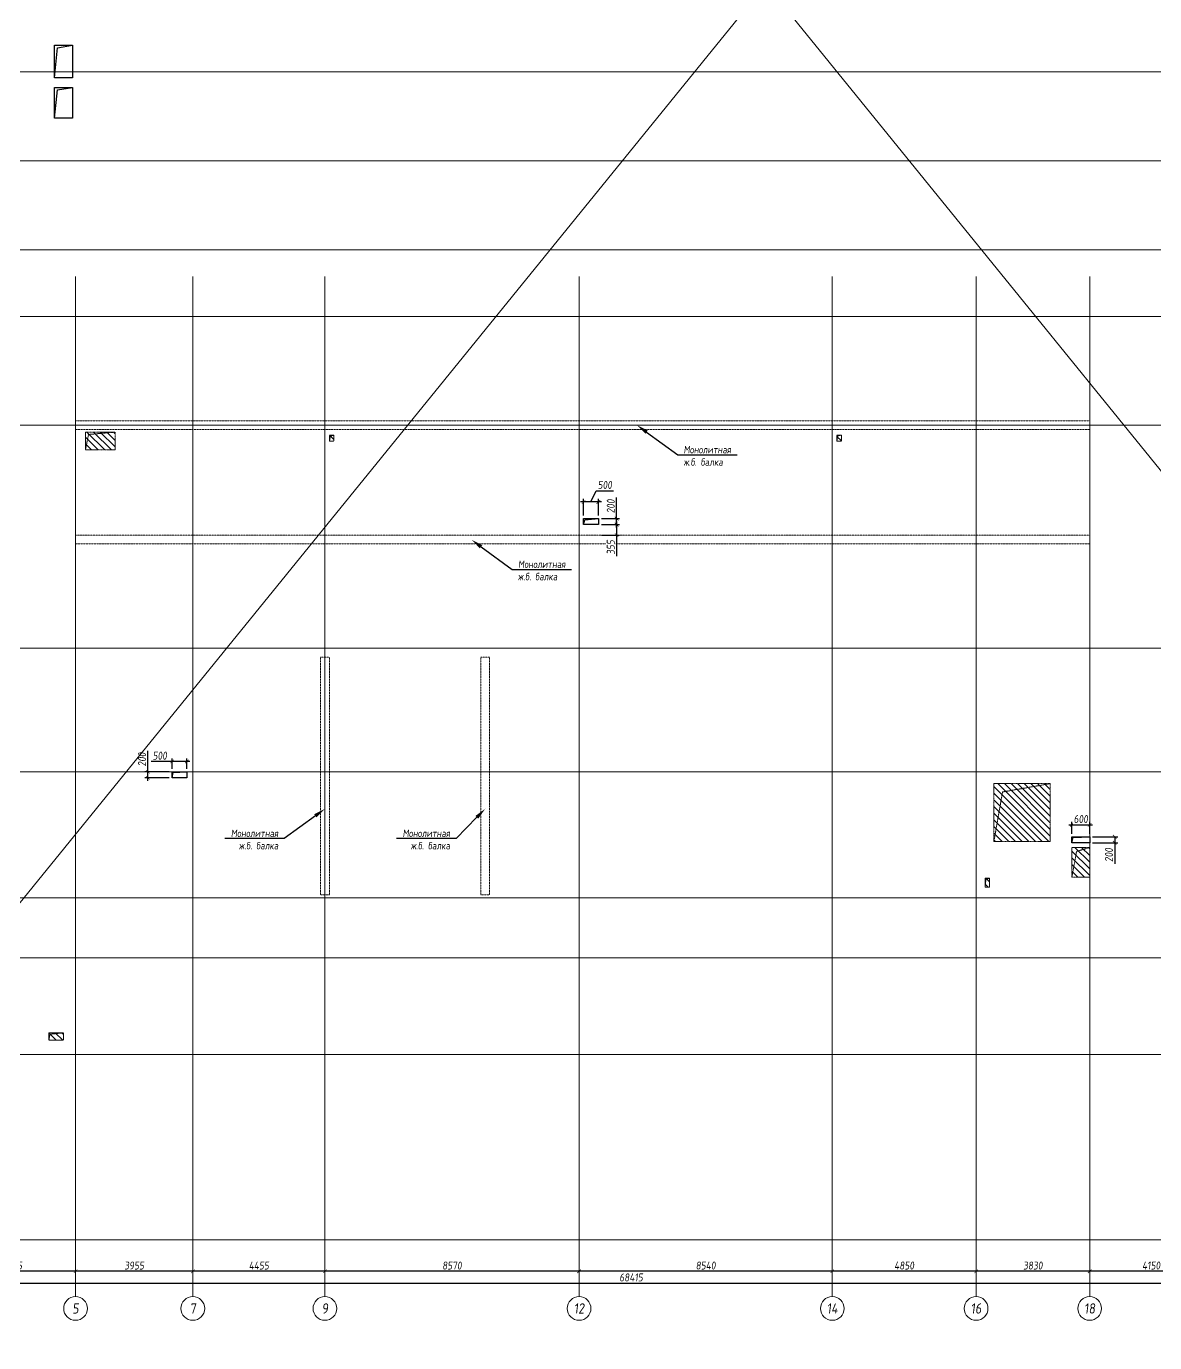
# Model space of a CAD drawing. Header units: millimetres. Extents: x -233751 to 529254, y -907864 to 285890.
# Drawn here: x -196299 to -158247, y 51740 to 96137 of the extents above; entities that cross this region are included whole.
import ezdxf
from ezdxf import colors
from ezdxf.entities.mleader import LeaderData, LeaderLine
from ezdxf.enums import TextEntityAlignment as Align
from ezdxf.math import Vec2, Vec3

# ---------------------------------------------------------------- set-up
doc = ezdxf.new("R2010")
doc.units = ezdxf.units.MM
doc.linetypes.add('ADSK_Штриховая_ш2 п1', pattern=[3, 2, -1])
doc.linetypes.add('осевая', pattern=[2, 1.25, -0.25, 0.25, -0.25])
doc.layers.get('0').update_dxf_attribs({"lineweight": 30})
doc.layers.get('Defpoints').update_dxf_attribs({"lineweight": 0})
for name, color, linetype, lineweight in [('КР_БалкиЖБ', 7, 'ADSK_Штриховая_ш2 п1', 5), ('КР_Новые отверстия', 5, 'Continuous', 30), ('КР_Оси', 7, 'Continuous', 5), ('КР_Размеры отверстия', 7, 'Continuous', 5), ('КР_Сущ отверстия', 6, 'Continuous', 15), ('КР_Тонкая', 250, 'Continuous', 0)]:
    doc.layers.add(name, color=color, linetype=linetype, lineweight=lineweight)
doc.styles.add('ISOCPEUR', font='isocpeur.ttf', dxfattribs={"width": 0.85, "oblique": 7})
doc.dimstyles.new('R_100', dxfattribs={"dimtxt": 270, "dimasz": 120, "dimexe": 100, "dimexo": 100, "dimgap": 60, "dimtad": 1, "dimdec": 0, "dimrnd": 5, "dimzin": 0, "dimdsep": 46, "dimtxsty": 'ISOCPEUR', "dimblk": 'ARCHTICK', "dimcen": 0, "dimdle": 100, "dimclrd": 256, "dimclre": 256, "dimclrt": 256, "dimadec": 0, "dimazin": 0, "dimtfac": 2, "dimtdec": 0, "dimtmove": 0, "dimatfit": 3, "dimfxl": 1, "dimtvp": 3, "dimtfill": 1, "dimtolj": 1, "dimtzin": 0, "dimarcsym": 0})

# ---------------------------------------------------------------- blocks, each defined once
blk = doc.blocks.new('*U2082')
at = {"color": 0, "linetype": 'ByBlock', "lineweight": -2, "ltscale": 10}
blk.add_line((0, 0), (-74924, 0), dxfattribs=at)
blk = doc.blocks.new('*U2083')
at = {"color": 0, "linetype": 'ByBlock', "lineweight": -2, "ltscale": 10}
blk.add_line((0, 0), (-74924, 0), dxfattribs=at)
blk = doc.blocks.new('*U2084')
at = {"color": 0, "linetype": 'ByBlock', "lineweight": -2, "ltscale": 10}
blk.add_line((0, 0), (-74924, 0), dxfattribs=at)
blk = doc.blocks.new('*U2085')
at = {"color": 0, "linetype": 'ByBlock', "lineweight": -2, "ltscale": 10}
blk.add_line((0, 0), (-74924, 0), dxfattribs=at)
blk = doc.blocks.new('*U2086')
at = {"color": 0, "linetype": 'ByBlock', "lineweight": -2, "ltscale": 10}
blk.add_line((0, 0), (-74924, 0), dxfattribs=at)
blk = doc.blocks.new('*U2087')
at = {"color": 0, "linetype": 'ByBlock', "lineweight": -2, "ltscale": 10}
blk.add_line((0, 0), (-74924, 0), dxfattribs=at)
blk = doc.blocks.new('*U2088')
at = {"color": 0, "linetype": 'ByBlock', "lineweight": -2, "ltscale": 10}
blk.add_line((0, 0), (-74924, 0), dxfattribs=at)
blk = doc.blocks.new('*U2089')
at = {"color": 0, "linetype": 'ByBlock', "lineweight": -2, "ltscale": 10}
blk.add_line((0, 0), (-74924, 0), dxfattribs=at)
blk = doc.blocks.new('*U2090')
at = {"color": 0, "linetype": 'ByBlock', "lineweight": -2, "ltscale": 10}
blk.add_line((0, 0), (-74924, 0), dxfattribs=at)
blk = doc.blocks.new('*U2091')
at = {"color": 0, "linetype": 'ByBlock', "lineweight": -2, "ltscale": 10}
blk.add_line((0, 0), (-74924, 0), dxfattribs=at)
blk = doc.blocks.new('*U2092')
at = {"color": 0, "linetype": 'ByBlock', "lineweight": -2, "ltscale": 10}
blk.add_line((0, 0), (-74924, 0), dxfattribs=at)
blk = doc.blocks.new('*U2096')
at = {"color": 0, "linetype": 'ByBlock', "lineweight": -2, "ltscale": 10}
blk.add_line((0, 0), (0, -34307), dxfattribs=at)
at = {"color": 0, "linetype": 'Continuous', "lineweight": -2}
blk.add_line((0, -34307), (0, -34407), dxfattribs=at)
blk.add_circle((0, -34807), 400, dxfattribs=at)
at = {"color": 0, "linetype": 'Continuous', "lineweight": -2, "style": 'ISOCPEUR', "oblique": 7, "width": 0.856383}
blk.add_text('5', height=347, dxfattribs=at).set_placement((0, -34807), align=Align.MIDDLE_CENTER)
blk = doc.blocks.new('*U2097')
at = {"color": 0, "linetype": 'ByBlock', "lineweight": -2, "ltscale": 10}
blk.add_line((0, 0), (0, -34307), dxfattribs=at)
at = {"color": 0, "linetype": 'Continuous', "lineweight": -2}
blk.add_line((0, -34307), (0, -34407), dxfattribs=at)
blk.add_circle((0, -34807), 400, dxfattribs=at)
at = {"color": 0, "linetype": 'Continuous', "lineweight": -2, "style": 'ISOCPEUR', "oblique": 7, "width": 0.856383}
blk.add_text('7', height=347, dxfattribs=at).set_placement((0, -34807), align=Align.MIDDLE_CENTER)
blk = doc.blocks.new('*U2098')
at = {"color": 0, "linetype": 'ByBlock', "lineweight": -2, "ltscale": 10}
blk.add_line((0, 0), (0, -34307), dxfattribs=at)
at = {"color": 0, "linetype": 'Continuous', "lineweight": -2}
blk.add_line((0, -34307), (0, -34407), dxfattribs=at)
blk.add_circle((0, -34807), 400, dxfattribs=at)
at = {"color": 0, "linetype": 'Continuous', "lineweight": -2, "style": 'ISOCPEUR', "oblique": 7, "width": 0.856383}
blk.add_text('9', height=347, dxfattribs=at).set_placement((0, -34807), align=Align.MIDDLE_CENTER)
blk = doc.blocks.new('*U2099')
at = {"color": 0, "linetype": 'ByBlock', "lineweight": -2, "ltscale": 10}
blk.add_line((0, 0), (0, -34307), dxfattribs=at)
at = {"color": 0, "linetype": 'Continuous', "lineweight": -2}
blk.add_line((0, -34307), (0, -34407), dxfattribs=at)
blk.add_circle((0, -34807), 400, dxfattribs=at)
at = {"color": 0, "linetype": 'Continuous', "lineweight": -2, "style": 'ISOCPEUR', "oblique": 7, "width": 0.856383}
blk.add_text('12', height=347.4, dxfattribs=at).set_placement((0, -34807), align=Align.MIDDLE_CENTER)
blk = doc.blocks.new('*U2100')
at = {"color": 0, "linetype": 'ByBlock', "lineweight": -2, "ltscale": 10}
blk.add_line((0, 0), (0, -34307), dxfattribs=at)
at = {"color": 0, "linetype": 'Continuous', "lineweight": -2}
blk.add_line((0, -34307), (0, -34407), dxfattribs=at)
blk.add_circle((0, -34807), 400, dxfattribs=at)
at = {"color": 0, "linetype": 'Continuous', "lineweight": -2, "style": 'ISOCPEUR', "oblique": 7, "width": 0.856383}
blk.add_text('14', height=347.4, dxfattribs=at).set_placement((0, -34807), align=Align.MIDDLE_CENTER)
blk = doc.blocks.new('*U2101')
at = {"color": 0, "linetype": 'ByBlock', "lineweight": -2, "ltscale": 10}
blk.add_line((0, 0), (0, -34307), dxfattribs=at)
at = {"color": 0, "linetype": 'Continuous', "lineweight": -2}
blk.add_line((0, -34307), (0, -34407), dxfattribs=at)
blk.add_circle((0, -34807), 400, dxfattribs=at)
at = {"color": 0, "linetype": 'Continuous', "lineweight": -2, "style": 'ISOCPEUR', "oblique": 7, "width": 0.856383}
blk.add_text('16', height=347.4, dxfattribs=at).set_placement((0, -34807), align=Align.MIDDLE_CENTER)
blk = doc.blocks.new('*U2102')
at = {"color": 0, "linetype": 'ByBlock', "lineweight": -2, "ltscale": 10}
blk.add_line((0, 0), (0, -34307), dxfattribs=at)
at = {"color": 0, "linetype": 'Continuous', "lineweight": -2}
blk.add_line((0, -34307), (0, -34407), dxfattribs=at)
blk.add_circle((0, -34807), 400, dxfattribs=at)
at = {"color": 0, "linetype": 'Continuous', "lineweight": -2, "style": 'ISOCPEUR', "oblique": 7, "width": 0.856383}
blk.add_text('18', height=347.4, dxfattribs=at).set_placement((0, -34807), align=Align.MIDDLE_CENTER)
blk = doc.blocks.new('_ArchTick')
at = {"color": 0, "linetype": 'ByBlock', "const_width": 0.15}
blk.add_lwpolyline([(-0.5, -0.5), (0.5, 0.5)], dxfattribs=at)
blk = doc.blocks.new('*D763')
at = {"layer": 'Defpoints', "color": 0, "transparency": 16777216}
for p in [(-211804, 53745), (-143389, 53745), (-143389, 53745)]:
    blk.add_point(p, dxfattribs=at)
at = {"layer": 'КР_Оси', "lineweight": -2, "transparency": 16777216}
blk.add_line((-211904, 53745), (-143289, 53745), dxfattribs=at)
at = {"layer": 'КР_Оси', "lineweight": -2, "transparency": 16777216, "xscale": 120, "yscale": 120, "zscale": 120, "rotation": 180}
blk.add_blockref('_ArchTick', (-211804, 53745), dxfattribs=at)
at = {"layer": 'КР_Оси', "lineweight": -2, "transparency": 16777216, "xscale": 120, "yscale": 120, "zscale": 120}
blk.add_blockref('_ArchTick', (-143389, 53745), dxfattribs=at)
at = {"layer": 'КР_Оси', "transparency": 16777216, "insert": (-175903, 53940), "char_height": 270, "attachment_point": 5, "style": 'ISOCPEUR', "bg_fill": 3, "box_fill_scale": 1.1, "bg_fill_color": 256, "bg_fill_true_color": 13158600, "bg_fill_transparency": 0}
blk.add_mtext('\\A1;68415', dxfattribs=at)
blk = doc.blocks.new('*D766')
at = {"layer": 'Defpoints', "color": 0, "transparency": 16777216}
for p in [(-160439, 54147), (-160439, 54147), (-156289, 54147)]:
    blk.add_point(p, dxfattribs=at)
at = {"layer": 'КР_Оси', "lineweight": -2, "transparency": 16777216}
blk.add_line((-156189, 54147), (-160539, 54147), dxfattribs=at)
at = {"layer": 'КР_Оси', "lineweight": -2, "transparency": 16777216, "xscale": 120, "yscale": 120, "zscale": 120, "rotation": 180}
blk.add_blockref('_ArchTick', (-160439, 54147), dxfattribs=at)
at = {"layer": 'КР_Оси', "lineweight": -2, "transparency": 16777216, "xscale": 120, "yscale": 120, "zscale": 120}
blk.add_blockref('_ArchTick', (-156289, 54147), dxfattribs=at)
at = {"layer": 'КР_Оси', "transparency": 16777216, "insert": (-158364, 54342), "char_height": 270, "attachment_point": 5, "style": 'ISOCPEUR', "bg_fill": 3, "box_fill_scale": 1.1, "bg_fill_color": 256, "bg_fill_true_color": 13158600, "bg_fill_transparency": 0}
blk.add_mtext('\\A1;4150', dxfattribs=at)
blk = doc.blocks.new('*D767')
at = {"layer": 'Defpoints', "color": 0, "transparency": 16777216}
for p in [(-164269, 54147), (-164269, 54147), (-160439, 54147)]:
    blk.add_point(p, dxfattribs=at)
at = {"layer": 'КР_Оси', "lineweight": -2, "transparency": 16777216}
blk.add_line((-160339, 54147), (-164369, 54147), dxfattribs=at)
at = {"layer": 'КР_Оси', "lineweight": -2, "transparency": 16777216, "xscale": 120, "yscale": 120, "zscale": 120, "rotation": 180}
blk.add_blockref('_ArchTick', (-164269, 54147), dxfattribs=at)
at = {"layer": 'КР_Оси', "lineweight": -2, "transparency": 16777216, "xscale": 120, "yscale": 120, "zscale": 120}
blk.add_blockref('_ArchTick', (-160439, 54147), dxfattribs=at)
at = {"layer": 'КР_Оси', "transparency": 16777216, "insert": (-162354, 54342), "char_height": 270, "attachment_point": 5, "style": 'ISOCPEUR', "bg_fill": 3, "box_fill_scale": 1.1, "bg_fill_color": 256, "bg_fill_true_color": 13158600, "bg_fill_transparency": 0}
blk.add_mtext('\\A1;3830', dxfattribs=at)
blk = doc.blocks.new('*D768')
at = {"layer": 'Defpoints', "color": 0, "transparency": 16777216}
for p in [(-169119, 54147), (-169119, 54147), (-164269, 54147)]:
    blk.add_point(p, dxfattribs=at)
at = {"layer": 'КР_Оси', "lineweight": -2, "transparency": 16777216}
blk.add_line((-164169, 54147), (-169219, 54147), dxfattribs=at)
at = {"layer": 'КР_Оси', "lineweight": -2, "transparency": 16777216, "xscale": 120, "yscale": 120, "zscale": 120, "rotation": 180}
blk.add_blockref('_ArchTick', (-169119, 54147), dxfattribs=at)
at = {"layer": 'КР_Оси', "lineweight": -2, "transparency": 16777216, "xscale": 120, "yscale": 120, "zscale": 120}
blk.add_blockref('_ArchTick', (-164269, 54147), dxfattribs=at)
at = {"layer": 'КР_Оси', "transparency": 16777216, "insert": (-166694, 54342), "char_height": 270, "attachment_point": 5, "style": 'ISOCPEUR', "bg_fill": 3, "box_fill_scale": 1.1, "bg_fill_color": 256, "bg_fill_true_color": 13158600, "bg_fill_transparency": 0}
blk.add_mtext('\\A1;4850', dxfattribs=at)
blk = doc.blocks.new('*D769')
at = {"layer": 'Defpoints', "color": 0, "transparency": 16777216}
for p in [(-177659, 54147), (-177659, 54147), (-169119, 54147)]:
    blk.add_point(p, dxfattribs=at)
at = {"layer": 'КР_Оси', "lineweight": -2, "transparency": 16777216}
blk.add_line((-169019, 54147), (-177759, 54147), dxfattribs=at)
at = {"layer": 'КР_Оси', "lineweight": -2, "transparency": 16777216, "xscale": 120, "yscale": 120, "zscale": 120, "rotation": 180}
blk.add_blockref('_ArchTick', (-177659, 54147), dxfattribs=at)
at = {"layer": 'КР_Оси', "lineweight": -2, "transparency": 16777216, "xscale": 120, "yscale": 120, "zscale": 120}
blk.add_blockref('_ArchTick', (-169119, 54147), dxfattribs=at)
at = {"layer": 'КР_Оси', "transparency": 16777216, "insert": (-173389, 54342), "char_height": 270, "attachment_point": 5, "style": 'ISOCPEUR', "bg_fill": 3, "box_fill_scale": 1.1, "bg_fill_color": 256, "bg_fill_true_color": 13158600, "bg_fill_transparency": 0}
blk.add_mtext('\\A1;8540', dxfattribs=at)
blk = doc.blocks.new('*D770')
at = {"layer": 'Defpoints', "color": 0, "transparency": 16777216}
for p in [(-186229, 54147), (-186229, 54147), (-177659, 54147)]:
    blk.add_point(p, dxfattribs=at)
at = {"layer": 'КР_Оси', "lineweight": -2, "transparency": 16777216}
blk.add_line((-177559, 54147), (-186329, 54147), dxfattribs=at)
at = {"layer": 'КР_Оси', "lineweight": -2, "transparency": 16777216, "xscale": 120, "yscale": 120, "zscale": 120, "rotation": 180}
blk.add_blockref('_ArchTick', (-186229, 54147), dxfattribs=at)
at = {"layer": 'КР_Оси', "lineweight": -2, "transparency": 16777216, "xscale": 120, "yscale": 120, "zscale": 120}
blk.add_blockref('_ArchTick', (-177659, 54147), dxfattribs=at)
at = {"layer": 'КР_Оси', "transparency": 16777216, "insert": (-181944, 54342), "char_height": 270, "attachment_point": 5, "style": 'ISOCPEUR', "bg_fill": 3, "box_fill_scale": 1.1, "bg_fill_color": 256, "bg_fill_true_color": 13158600, "bg_fill_transparency": 0}
blk.add_mtext('\\A1;8570', dxfattribs=at)
blk = doc.blocks.new('*D771')
at = {"layer": 'Defpoints', "color": 0, "transparency": 16777216}
for p in [(-190684, 54147), (-190684, 54147), (-186229, 54147)]:
    blk.add_point(p, dxfattribs=at)
at = {"layer": 'КР_Оси', "lineweight": -2, "transparency": 16777216}
blk.add_line((-186129, 54147), (-190784, 54147), dxfattribs=at)
at = {"layer": 'КР_Оси', "lineweight": -2, "transparency": 16777216, "xscale": 120, "yscale": 120, "zscale": 120, "rotation": 180}
blk.add_blockref('_ArchTick', (-190684, 54147), dxfattribs=at)
at = {"layer": 'КР_Оси', "lineweight": -2, "transparency": 16777216, "xscale": 120, "yscale": 120, "zscale": 120}
blk.add_blockref('_ArchTick', (-186229, 54147), dxfattribs=at)
at = {"layer": 'КР_Оси', "transparency": 16777216, "insert": (-188456, 54342), "char_height": 270, "attachment_point": 5, "style": 'ISOCPEUR', "bg_fill": 3, "box_fill_scale": 1.1, "bg_fill_color": 256, "bg_fill_true_color": 13158600, "bg_fill_transparency": 0}
blk.add_mtext('\\A1;4455', dxfattribs=at)
blk = doc.blocks.new('*D772')
at = {"layer": 'Defpoints', "color": 0, "transparency": 16777216}
for p in [(-194639, 54147), (-194639, 54147), (-190684, 54147)]:
    blk.add_point(p, dxfattribs=at)
at = {"layer": 'КР_Оси', "lineweight": -2, "transparency": 16777216}
blk.add_line((-190584, 54147), (-194739, 54147), dxfattribs=at)
at = {"layer": 'КР_Оси', "lineweight": -2, "transparency": 16777216, "xscale": 120, "yscale": 120, "zscale": 120, "rotation": 180}
blk.add_blockref('_ArchTick', (-194639, 54147), dxfattribs=at)
at = {"layer": 'КР_Оси', "lineweight": -2, "transparency": 16777216, "xscale": 120, "yscale": 120, "zscale": 120}
blk.add_blockref('_ArchTick', (-190684, 54147), dxfattribs=at)
at = {"layer": 'КР_Оси', "transparency": 16777216, "insert": (-192661, 54342), "char_height": 270, "attachment_point": 5, "style": 'ISOCPEUR', "bg_fill": 3, "box_fill_scale": 1.1, "bg_fill_color": 256, "bg_fill_true_color": 13158600, "bg_fill_transparency": 0}
blk.add_mtext('\\A1;3955', dxfattribs=at)
blk = doc.blocks.new('*D773')
at = {"layer": 'Defpoints', "color": 0, "transparency": 16777216}
for p in [(-198904, 54147), (-198904, 54147), (-194639, 54147)]:
    blk.add_point(p, dxfattribs=at)
at = {"layer": 'КР_Оси', "lineweight": -2, "transparency": 16777216}
blk.add_line((-194539, 54147), (-199004, 54147), dxfattribs=at)
at = {"layer": 'КР_Оси', "lineweight": -2, "transparency": 16777216, "xscale": 120, "yscale": 120, "zscale": 120, "rotation": 180}
blk.add_blockref('_ArchTick', (-198904, 54147), dxfattribs=at)
at = {"layer": 'КР_Оси', "lineweight": -2, "transparency": 16777216, "xscale": 120, "yscale": 120, "zscale": 120}
blk.add_blockref('_ArchTick', (-194639, 54147), dxfattribs=at)
at = {"layer": 'КР_Оси', "transparency": 16777216, "insert": (-196771, 54342), "char_height": 270, "attachment_point": 5, "style": 'ISOCPEUR', "bg_fill": 3, "box_fill_scale": 1.1, "bg_fill_color": 256, "bg_fill_true_color": 13158600, "bg_fill_transparency": 0}
blk.add_mtext('\\A1;4265', dxfattribs=at)
blk = doc.blocks.new('*D1086')
at = {"layer": 'Defpoints', "color": 0, "transparency": 16777216}
for p in [(-160440, 68804), (-160440, 68602), (-159595, 68804)]:
    blk.add_point(p, dxfattribs=at)
at = {"layer": 'КР_Размеры отверстия', "lineweight": -2, "transparency": 16777216}
for p, q in [((-160340, 68804), (-159495, 68804)), ((-160340, 68602), (-159495, 68602)), ((-159595, 68804), (-159595, 68502)), ((-159595, 68602), (-159595, 67893))]:
    blk.add_line(p, q, dxfattribs=at)
at = {"layer": 'КР_Размеры отверстия', "lineweight": -2, "transparency": 16777216, "xscale": 120, "yscale": 120, "zscale": 120}
for p, rotation in [((-159595, 68804), 90), ((-159595, 68602), 270)]:
    blk.add_blockref('_ArchTick', p, dxfattribs=dict(at, rotation=rotation))
at = {"layer": 'КР_Размеры отверстия', "transparency": 16777216, "insert": (-159790, 68188), "char_height": 270, "attachment_point": 5, "rotation": 90, "style": 'ISOCPEUR', "bg_fill": 3, "box_fill_scale": 1.1, "bg_fill_color": 256, "bg_fill_true_color": 13158600, "bg_fill_transparency": 0}
blk.add_mtext('\\A1;200', dxfattribs=at)
blk = doc.blocks.new('*D1090')
at = {"layer": 'Defpoints', "color": 0, "transparency": 16777216}
for p in [(-161039, 68803), (-160439, 68803)]:
    blk.add_point(p, dxfattribs=at)
at = {"layer": 'КР_Размеры отверстия', "lineweight": -2, "transparency": 16777216}
for p, q in [((-161039, 68903), (-161039, 69306)), ((-160439, 68903), (-160439, 69306)), ((-161139, 69206), (-160339, 69206))]:
    blk.add_line(p, q, dxfattribs=at)
at = {"layer": 'КР_Размеры отверстия', "lineweight": -2, "transparency": 16777216, "xscale": 120, "yscale": 120, "zscale": 120, "rotation": 180}
blk.add_blockref('_ArchTick', (-161039, 69206), dxfattribs=at)
at = {"layer": 'КР_Размеры отверстия', "lineweight": -2, "transparency": 16777216, "xscale": 120, "yscale": 120, "zscale": 120}
blk.add_blockref('_ArchTick', (-160439, 69206), dxfattribs=at)
at = {"layer": 'КР_Размеры отверстия', "transparency": 16777216, "insert": (-160739, 69401), "char_height": 270, "attachment_point": 5, "style": 'ISOCPEUR', "bg_fill": 3, "box_fill_scale": 1.1, "bg_fill_color": 256, "bg_fill_true_color": 13158600, "bg_fill_transparency": 0}
blk.add_mtext('\\A1;600', dxfattribs=at)
at = {"layer": 'Defpoints', "color": 0, "transparency": 16777216}
blk.add_point((-160439, 69206), dxfattribs=at)
blk = doc.blocks.new('*D1091')
at = {"layer": 'Defpoints', "color": 0, "transparency": 16777216}
for p in [(-191384, 70996), (-191384, 70795)]:
    blk.add_point(p, dxfattribs=at)
at = {"layer": 'КР_Размеры отверстия', "lineweight": -2, "transparency": 16777216}
for p, q in [((-192200, 70996), (-192200, 71705)), ((-191484, 70996), (-192300, 70996)), ((-191484, 70795), (-192300, 70795)), ((-192200, 70695), (-192200, 70996))]:
    blk.add_line(p, q, dxfattribs=at)
at = {"layer": 'КР_Размеры отверстия', "lineweight": -2, "transparency": 16777216, "xscale": 120, "yscale": 120, "zscale": 120}
for p, rotation in [((-192200, 70996), 90), ((-192200, 70795), 270)]:
    blk.add_blockref('_ArchTick', p, dxfattribs=dict(at, rotation=rotation))
at = {"layer": 'КР_Размеры отверстия', "transparency": 16777216, "insert": (-192395, 71410), "char_height": 270, "attachment_point": 5, "rotation": 90, "style": 'ISOCPEUR', "bg_fill": 3, "box_fill_scale": 1.1, "bg_fill_color": 256, "bg_fill_true_color": 13158600, "bg_fill_transparency": 0}
blk.add_mtext('\\A1;200', dxfattribs=at)
at = {"layer": 'Defpoints', "color": 0, "transparency": 16777216}
blk.add_point((-192200, 70996), dxfattribs=at)
blk = doc.blocks.new('*D1092')
at = {"layer": 'Defpoints', "color": 0, "transparency": 16777216}
for p in [(-177509, 80096), (-177509, 79534), (-177007, 79534)]:
    blk.add_point(p, dxfattribs=at)
at = {"layer": 'КР_Размеры отверстия', "lineweight": -2, "transparency": 16777216}
for p, q in [((-177258, 80096), (-177084, 80475)), ((-177084, 80475), (-176495, 80475)), ((-176907, 80096), (-177609, 80096)), ((-177509, 79634), (-177509, 80196)), ((-177007, 79634), (-177007, 80196))]:
    blk.add_line(p, q, dxfattribs=at)
at = {"layer": 'КР_Размеры отверстия', "lineweight": -2, "transparency": 16777216, "xscale": 120, "yscale": 120, "zscale": 120, "rotation": 180}
blk.add_blockref('_ArchTick', (-177509, 80096), dxfattribs=at)
at = {"layer": 'КР_Размеры отверстия', "lineweight": -2, "transparency": 16777216, "xscale": 120, "yscale": 120, "zscale": 120}
blk.add_blockref('_ArchTick', (-177007, 80096), dxfattribs=at)
at = {"layer": 'КР_Размеры отверстия', "transparency": 16777216, "insert": (-176789, 80670), "char_height": 270, "attachment_point": 5, "style": 'ISOCPEUR', "bg_fill": 3, "box_fill_scale": 1.1, "bg_fill_color": 256, "bg_fill_true_color": 13158600, "bg_fill_transparency": 0}
blk.add_mtext('\\A1;500', dxfattribs=at)
blk = doc.blocks.new('*D1093')
at = {"layer": 'Defpoints', "color": 0, "transparency": 16777216}
for p in [(-191384, 70996), (-190884, 70996)]:
    blk.add_point(p, dxfattribs=at)
at = {"layer": 'КР_Размеры отверстия', "lineweight": -2, "transparency": 16777216}
for p, q in [((-191384, 71343), (-192093, 71343)), ((-191384, 71096), (-191384, 71443)), ((-190784, 71343), (-191384, 71343)), ((-190884, 71096), (-190884, 71443))]:
    blk.add_line(p, q, dxfattribs=at)
at = {"layer": 'КР_Размеры отверстия', "lineweight": -2, "transparency": 16777216, "xscale": 120, "yscale": 120, "zscale": 120, "rotation": 180}
blk.add_blockref('_ArchTick', (-191384, 71343), dxfattribs=at)
at = {"layer": 'КР_Размеры отверстия', "lineweight": -2, "transparency": 16777216, "xscale": 120, "yscale": 120, "zscale": 120}
blk.add_blockref('_ArchTick', (-190884, 71343), dxfattribs=at)
at = {"layer": 'КР_Размеры отверстия', "transparency": 16777216, "insert": (-191798, 71538), "char_height": 270, "attachment_point": 5, "style": 'ISOCPEUR', "bg_fill": 3, "box_fill_scale": 1.1, "bg_fill_color": 256, "bg_fill_true_color": 13158600, "bg_fill_transparency": 0}
blk.add_mtext('\\A1;500', dxfattribs=at)
at = {"layer": 'Defpoints', "color": 0, "transparency": 16777216}
blk.add_point((-191384, 71343), dxfattribs=at)
blk = doc.blocks.new('*D1095')
at = {"layer": 'Defpoints', "color": 0, "transparency": 16777216}
for p in [(-177007, 79534), (-177007, 79333)]:
    blk.add_point(p, dxfattribs=at)
at = {"layer": 'КР_Размеры отверстия', "lineweight": -2, "transparency": 16777216}
for p, q in [((-176394, 79534), (-176394, 80243)), ((-176907, 79534), (-176294, 79534)), ((-176394, 79233), (-176394, 79534)), ((-176907, 79333), (-176294, 79333))]:
    blk.add_line(p, q, dxfattribs=at)
at = {"layer": 'КР_Размеры отверстия', "lineweight": -2, "transparency": 16777216, "xscale": 120, "yscale": 120, "zscale": 120}
for p, rotation in [((-176394, 79534), 90), ((-176394, 79333), 270)]:
    blk.add_blockref('_ArchTick', p, dxfattribs=dict(at, rotation=rotation))
at = {"layer": 'КР_Размеры отверстия', "transparency": 16777216, "insert": (-176589, 79948), "char_height": 270, "attachment_point": 5, "rotation": 90, "style": 'ISOCPEUR', "bg_fill": 3, "box_fill_scale": 1.1, "bg_fill_color": 256, "bg_fill_true_color": 13158600, "bg_fill_transparency": 0}
blk.add_mtext('\\A1;200', dxfattribs=at)
at = {"layer": 'Defpoints', "color": 0, "transparency": 16777216}
blk.add_point((-176394, 79534), dxfattribs=at)
blk = doc.blocks.new('*D1096')
at = {"layer": 'Defpoints', "color": 0, "transparency": 16777216}
for p in [(-177007, 79333), (-177007, 78978)]:
    blk.add_point(p, dxfattribs=at)
at = {"layer": 'КР_Размеры отверстия', "lineweight": -2, "transparency": 16777216}
for p, q in [((-176907, 79333), (-176294, 79333)), ((-176394, 79433), (-176394, 78978)), ((-176907, 78978), (-176294, 78978)), ((-176394, 78978), (-176394, 78268))]:
    blk.add_line(p, q, dxfattribs=at)
at = {"layer": 'КР_Размеры отверстия', "lineweight": -2, "transparency": 16777216, "xscale": 120, "yscale": 120, "zscale": 120}
for p, rotation in [((-176394, 79333), 90), ((-176394, 78978), 270)]:
    blk.add_blockref('_ArchTick', p, dxfattribs=dict(at, rotation=rotation))
at = {"layer": 'КР_Размеры отверстия', "transparency": 16777216, "insert": (-176589, 78563), "char_height": 270, "attachment_point": 5, "rotation": 90, "style": 'ISOCPEUR', "bg_fill": 3, "box_fill_scale": 1.1, "bg_fill_color": 256, "bg_fill_true_color": 13158600, "bg_fill_transparency": 0}
blk.add_mtext('\\A1;355', dxfattribs=at)
at = {"layer": 'Defpoints', "color": 0, "transparency": 16777216}
blk.add_point((-176394, 78978), dxfattribs=at)

msp = doc.modelspace()

# ---------------------------------------------------------------- hatches: boundary and pattern name
at = {"layer": 'КР_Сущ отверстия'}
h = msp.add_hatch(dxfattribs=at)
h.set_pattern_fill('ANSI31', scale=50, angle=90)
h.paths.add_polyline_path([(-193303.9, 82450.7), (-194303.9, 82450.7), (-194303.9, 81850.7), (-193303.9, 81850.7)])
h = msp.add_hatch(dxfattribs=at)
h.set_pattern_fill('ANSI31', scale=50, angle=90)
h.paths.add_polyline_path([(-185923.9, 82350.7), (-186073.9, 82350.7), (-186073.9, 82150.7), (-185923.9, 82150.7)])
h = msp.add_hatch(dxfattribs=at)
h.set_pattern_fill('ANSI31', scale=50, angle=90)
h.paths.add_polyline_path([(-168813.9, 82350.7), (-168963.9, 82350.7), (-168963.9, 82150.7), (-168813.9, 82150.7)])
h = msp.add_hatch(dxfattribs=at)
h.set_pattern_fill('ANSI31', scale=50, angle=90)
h.paths.add_polyline_path([(-163668.9, 68645.7), (-161768.9, 68645.7), (-161768.9, 70595.7), (-163668.9, 70595.7)])
h = msp.add_hatch(dxfattribs=at)
h.set_pattern_fill('ANSI31', scale=50, angle=90)
h.paths.add_polyline_path([(-160438.9, 68441.9), (-161038.9, 68441.9), (-161038.9, 67441.9), (-160438.9, 67441.9)])
h = msp.add_hatch(dxfattribs=at)
h.set_pattern_fill('ANSI31', scale=50, angle=90)
h.paths.add_polyline_path([(-163818.9, 67405.7), (-163968.9, 67405.7), (-163968.9, 67105.7), (-163818.9, 67105.7)])
h = msp.add_hatch(dxfattribs=at)
h.set_pattern_fill('ANSI31', scale=50, angle=90)
h.paths.add_polyline_path([(-195043.9, 62190.7), (-195543.9, 62190.7), (-195543.9, 61940.7), (-195043.9, 61940.7)])

# ---------------------------------------------------------------- linework, layer by layer
at = {"layer": 'КР_БалкиЖБ', "ltscale": 2}
for points in [[(-194638.9, 82535.7), (-160438.9, 82535.7), (-160438.9, 82835.7), (-194638.9, 82835.7)], [(-194638.9, 78677.5), (-160438.9, 78677.5), (-160438.9, 78977.5), (-194638.9, 78977.5)], [(-186378.9, 66845.7), (-186378.9, 74865.7), (-186078.9, 74865.7), (-186078.9, 66845.7)], [(-180973.9, 66845.7), (-180973.9, 74865.7), (-180673.9, 74865.7), (-180673.9, 66845.7)]]:
    msp.add_lwpolyline(points, close=True, dxfattribs=at)
at = {"layer": 'КР_Новые отверстия'}
for points in [[(-195343.3, 95497.5), (-194743.9, 95497.5), (-194743.9, 94400.8), (-195343.3, 94400.8)], [(-195343.5, 94069.6), (-194743.9, 94069.6), (-194743.9, 93035.7), (-195343.5, 93035.7)], [(-177508.9, 79533.7), (-177007.4, 79533.7), (-177007.4, 79333.5), (-177508.9, 79333.5)], [(-191383.8, 70995.7), (-190883.9, 70995.7), (-190883.9, 70795.4), (-191383.8, 70795.4)], [(-161039, 68803.5), (-160438.7, 68803.5), (-160438.7, 68601.9), (-161039, 68601.9)]]:
    msp.add_lwpolyline(points, close=True, dxfattribs=at)
for points in [[(-195343.3, 94400.8), (-195250.7, 95414.1), (-194743.9, 95497.5)], [(-195343.5, 93035.7), (-195250.1, 93991.4), (-194743.9, 94069.6)], [(-177508.9, 79333.5), (-177469.6, 79496.4), (-177007.4, 79533.7)], [(-191383.8, 70795.4), (-191350.9, 70970.8), (-190883.9, 70995.7)], [(-161039, 68601.9), (-161000.6, 68776.8), (-160438.7, 68803.5)]]:
    msp.add_lwpolyline(points, dxfattribs=at)
at = {"layer": 'КР_Сущ отверстия', "linetype": 'ADSK_Штриховая_ш2 п1'}
for points in [[(-194303.9, 82450.7), (-193303.9, 82450.7), (-193303.9, 81850.7), (-194303.9, 81850.7)], [(-163668.9, 68645.7), (-161768.9, 68645.7), (-161768.9, 70595.7), (-163668.9, 70595.7)], [(-160438.9, 68441.9), (-161038.9, 68441.9), (-161038.9, 67441.9), (-160438.9, 67441.9)]]:
    msp.add_lwpolyline(points, close=True, dxfattribs=at)
for points in [[(-194303.9, 81850.7), (-194204.7, 82370.4), (-193303.9, 82450.7)], [(-163668.9, 68645.7), (-163377, 70314.2), (-161768.9, 70595.7)], [(-161038.9, 67441.9), (-160882, 68307.9), (-160438.9, 68441.9)]]:
    msp.add_lwpolyline(points, dxfattribs=at)
at = {"layer": 'КР_Сущ отверстия', "linetype": 'ADSK_Штриховая_ш2 п1', "ltscale": 0.3}
for points in [[(-186073.9, 82350.7), (-185923.9, 82350.7), (-185923.9, 82150.7), (-186073.9, 82150.7)], [(-168963.9, 82350.7), (-168813.9, 82350.7), (-168813.9, 82150.7), (-168963.9, 82150.7)], [(-163968.9, 67105.7), (-163818.9, 67105.7), (-163818.9, 67405.7), (-163968.9, 67405.7)], [(-195043.9, 61940.7), (-195543.9, 61940.7), (-195543.9, 62190.7), (-195043.9, 62190.7)]]:
    msp.add_lwpolyline(points, close=True, dxfattribs=at)
for points in [[(-186073.9, 82150.7), (-186043.4, 82319.8), (-185923.9, 82350.7)], [(-168963.9, 82150.7), (-168938.6, 82323.1), (-168813.9, 82350.7)], [(-163968.9, 67105.7), (-163934.6, 67375.3), (-163818.9, 67405.7)], [(-195543.9, 61940.7), (-195496.2, 62145.3), (-195043.9, 62190.7)]]:
    msp.add_lwpolyline(points, dxfattribs=at)

# ---------------------------------------------------------------- block references
at = {"layer": 'КР_Оси', "linetype": 'осевая'}
for name, p in [('*U2091', (-140770.4, 94600.7)), ('*U2090', (-140770.4, 91600.7)), ('*U2089', (-140770.4, 88600.7)), ('*U2096', (-194638.9, 87701.9)), ('*U2097', (-190683.9, 87701.9)), ('*U2098', (-186228.9, 87701.9)), ('*U2099', (-177658.9, 87701.9)), ('*U2100', (-169118.9, 87701.9)), ('*U2101', (-164268.9, 87701.9)), ('*U2102', (-160438.9, 87701.9)), ('*U2088', (-140770.4, 86350.7)), ('*U2087', (-140770.4, 82685.7)), ('*U2086', (-140770.4, 75165.7)), ('*U2085', (-140770.4, 70995.7)), ('*U2084', (-140770.4, 66745.7)), ('*U2083', (-140770.4, 64715.7)), ('*U2082', (-140770.4, 61455.7)), ('*U2092', (-140770.4, 55205.7))]:
    msp.add_blockref(name, p, dxfattribs=at)

# ---------------------------------------------------------------- leaders
at = {"layer": 'КР_Тонкая', "lineweight": 5}
ml = msp.add_multileader_mtext('Standard', dxfattribs=at)
ml.set_content('Монолитная\\Pж.б. балка', color=256, style='ISOCPEUR')
ml.set_leader_properties()
ml.build(insert=Vec2(0, 0))
ml.multileader.update_dxf_attribs({"has_dogleg": 0, "text_left_attachment_type": 6, "text_right_attachment_type": 6, "arrow_head_size": 400, "scale": 100})
ctx = ml.context
ctx.base_point, ctx.scale, ctx.char_height, ctx.arrow_head_size, ctx.landing_gap_size, ctx.plane_origin = Vec3(-174333.4, 81684.4), 100, 250, 400, 200, Vec3(-175704.8, 82685.7)
ctx.left_attachment, ctx.right_attachment = 6, 6
notes = []
notes.append((ctx, [(0, (1, 1, 0), (-175133.4, 81684.4), (1, 0), 800, [(0, [(-175704.8, 82685.7)], 0, [])])]))
ctx.mtext.insert, ctx.mtext.flow_direction = Vec3(-174133.4, 81984.4), 5
at = {"layer": 'КР_Тонкая'}
ml = msp.add_multileader_mtext('Standard', dxfattribs=at)
ml.set_content('Монолитная\\Pж.б. балка', color=256, style='ISOCPEUR')
ml.set_leader_properties()
ml.build(insert=Vec2(0, 0))
ml.multileader.update_dxf_attribs({"has_dogleg": 0, "text_left_attachment_type": 6, "text_right_attachment_type": 6, "arrow_head_size": 400, "scale": 100})
ctx = ml.context
ctx.base_point, ctx.scale, ctx.char_height, ctx.arrow_head_size, ctx.landing_gap_size, ctx.plane_origin = Vec3(-179915.4, 77819.8), 100, 250, 400, 200, Vec3(-181286.8, 78821.1)
ctx.left_attachment, ctx.right_attachment = 6, 6
notes.append((ctx, [(0, (1, 1, 0), (-180715.4, 77819.8), (1, 0), 800, [(0, [(-181286.8, 78821.1)], 0, [])])]))
ctx.mtext.insert, ctx.mtext.flow_direction = Vec3(-179715.4, 78119.8), 5
at = {"layer": 'КР_Тонкая', "lineweight": 5}
ml = msp.add_multileader_mtext('Standard', dxfattribs=at)
ml.set_content('Монолитная\\Pж.б. балка', color=256, style='ISOCPEUR')
ml.set_leader_properties()
ml.build(insert=Vec2(0, 0))
ml.multileader.update_dxf_attribs({"has_dogleg": 0, "text_left_attachment_type": 6, "text_right_attachment_type": 6, "arrow_head_size": 400, "scale": 100})
ctx = ml.context
ctx.base_point, ctx.scale, ctx.char_height, ctx.arrow_head_size, ctx.landing_gap_size, ctx.plane_origin = Vec3(-189582.2, 68745.4), 100, 250, 400, 200, Vec3(-186228.9, 69746.7)
ctx.left_attachment, ctx.right_attachment, ctx.text_align_type = 6, 6, 2
notes.append((ctx, [(0, (1, 1, 0), (-186800.3, 68745.4), (-1, 0), 800, [(0, [(-186228.9, 69746.7)], 0, [])])]))
ctx.mtext.insert, ctx.mtext.alignment, ctx.mtext.flow_direction = Vec3(-187800.3, 69045.4), 3, 5
ml = msp.add_multileader_mtext('Standard', dxfattribs=at)
ml.set_content('Монолитная\\Pж.б. балка', color=256, style='ISOCPEUR')
ml.set_leader_properties()
ml.build(insert=Vec2(0, 0))
ml.multileader.update_dxf_attribs({"has_dogleg": 0, "text_left_attachment_type": 6, "text_right_attachment_type": 6, "arrow_head_size": 400, "scale": 100})
ctx = ml.context
ctx.base_point, ctx.scale, ctx.char_height, ctx.arrow_head_size, ctx.landing_gap_size, ctx.plane_origin = Vec3(-183790, 68745.4), 100, 250, 400, 200, Vec3(-180823.9, 69746.7)
ctx.left_attachment, ctx.right_attachment, ctx.text_align_type = 6, 6, 2
notes.append((ctx, [(0, (1, 1, 0), (-181008.1, 68745.4), (-1, 0), 800, [(0, [(-180823.9, 69746.7)], 0, [])])]))
ctx.mtext.insert, ctx.mtext.alignment, ctx.mtext.flow_direction = Vec3(-182008.1, 69045.4), 3, 5
for ctx, leaders in notes:
    for number, flags, end, landing, length, lines in leaders:
        leader = LeaderData()
        leader.index, (leader.has_last_leader_line, leader.has_dogleg_vector, leader.attachment_direction) = number, flags
        leader.last_leader_point, leader.dogleg_vector, leader.dogleg_length = Vec3(end), Vec3(landing), length
        for number, points, colour, breaks in lines:
            line = LeaderLine()
            line.index, line.vertices, line.color, line.breaks = number, Vec3.list(points), colors.encode_raw_color(colour), breaks
            leader.lines.append(line)
        ctx.leaders.append(leader)

# ---------------------------------------------------------------- next in the draw order: dimensions: what is measured, and where the dimension line sits
at = {"layer": 'КР_Оси'}
dim = msp.add_linear_dim(base=(-143388.9, 53745), p1=(-211803.9, 53745), p2=(-143388.9, 53745), dimstyle='R_100', override={"dimpost": '\\X'}, dxfattribs=at)
dim.commit()
dim.dimension.update_dxf_attribs({"geometry": '*D763', "text_midpoint": (-175902.6, 53745), "dimtype": 160})
at = {"layer": 'КР_Размеры отверстия'}
dim = msp.add_linear_dim(base=(-177508.9204, 80096.2276), p1=(-177007.3554, 79533.7279), p2=(-177508.9204, 79533.7279), dimstyle='R_100', override={"dimpost": '\\X', "dimtmove": 1}, dxfattribs=at)
dim.commit()
dim.dimension.update_dxf_attribs({"geometry": '*D1092', "text_midpoint": (-177024.0272, 80475.4519), "dimtype": 160})
dim = msp.add_linear_dim(base=(-192199.8, 70995.7), p1=(-191383.8, 70795.4), p2=(-191383.8, 70995.7), angle=270, dimstyle='R_100', override={"dimpost": '\\X'}, dxfattribs=at)
dim.commit()
dim.dimension.update_dxf_attribs({"geometry": '*D1091', "text_midpoint": (-192394.8, 71410.3)})
dim = msp.add_linear_dim(base=(-159595.0022, 68803.8094), p1=(-160440.4593, 68602.2885), p2=(-160440.4593, 68803.8094), angle=270, dimstyle='R_100', override={"dimpost": '\\X'}, dxfattribs=at)
dim.commit()
dim.dimension.update_dxf_attribs({"geometry": '*D1086', "text_midpoint": (-159595.0022, 68187.6876), "dimtype": 160})

# ---------------------------------------------------------------- next in the draw order: dimensions: what is measured, and where the dimension line sits
at = {"layer": 'КР_Оси'}
dim = msp.add_linear_dim(base=(-160438.9, 54147.1), p1=(-156288.9, 54147.1), p2=(-160438.9, 54147.1), dimstyle='R_100', override={"dimpost": '\\X', "dimtmove": 1}, dxfattribs=at)
dim.commit()
dim.dimension.update_dxf_attribs({"geometry": '*D766', "text_midpoint": (-158363.9, 54342.1)})
at = {"layer": 'КР_Размеры отверстия'}
dim = msp.add_linear_dim(base=(-176394.3, 79533.7), p1=(-177007.4, 79333.5), p2=(-177007.4, 79533.7), angle=90, dimstyle='R_100', override={"dimpost": '\\X'}, dxfattribs=at)
dim.commit()
dim.dimension.update_dxf_attribs({"geometry": '*D1095', "text_midpoint": (-176589.3, 79948.3)})
for base, p1, p2, picture, middle in [((-191383.9, 71343.3), (-190883.9, 70995.7), (-191383.9, 70995.7), '*D1093', (-191798.5, 71538.3)), ((-160438.9, 69206.2), (-161039, 68803.5), (-160438.9, 68803.5), '*D1090', (-160738.9, 69401.2))]:
    dim = msp.add_linear_dim(base=base, p1=p1, p2=p2, dimstyle='R_100', override={"dimpost": '\\X'}, dxfattribs=at)
    dim.commit()
    dim.dimension.update_dxf_attribs({"geometry": picture, "text_midpoint": middle})

# ---------------------------------------------------------------- next in the draw order: dimensions: what is measured, and where the dimension line sits
at = {"layer": 'КР_Оси'}
dim = msp.add_linear_dim(base=(-164268.9, 54147.1), p1=(-160438.9, 54147.1), p2=(-164268.9, 54147.1), dimstyle='R_100', override={"dimpost": '\\X', "dimtmove": 1}, dxfattribs=at)
dim.commit()
dim.dimension.update_dxf_attribs({"geometry": '*D767', "text_midpoint": (-162353.9, 54342.1)})
at = {"layer": 'КР_Размеры отверстия'}
dim = msp.add_linear_dim(base=(-176394.3, 78977.5), p1=(-177007.4, 79333.5), p2=(-177007.4, 78977.5), angle=90, dimstyle='R_100', override={"dimpost": '\\X'}, dxfattribs=at)
dim.commit()
dim.dimension.update_dxf_attribs({"geometry": '*D1096', "text_midpoint": (-176589.3, 78562.9)})

# ---------------------------------------------------------------- next in the draw order: dimensions: what is measured, and where the dimension line sits
at = {"layer": 'КР_Оси'}
dim = msp.add_linear_dim(base=(-169118.9, 54147.1), p1=(-164268.9, 54147.1), p2=(-169118.9, 54147.1), dimstyle='R_100', override={"dimpost": '\\X', "dimtmove": 1}, dxfattribs=at)
dim.commit()
dim.dimension.update_dxf_attribs({"geometry": '*D768', "text_midpoint": (-166693.9, 54342.1)})

# ---------------------------------------------------------------- next in the draw order: dimensions: what is measured, and where the dimension line sits
dim = msp.add_linear_dim(base=(-177658.9, 54147.1), p1=(-169118.9, 54147.1), p2=(-177658.9, 54147.1), dimstyle='R_100', override={"dimpost": '\\X', "dimtmove": 1}, dxfattribs=at)
dim.commit()
dim.dimension.update_dxf_attribs({"geometry": '*D769', "text_midpoint": (-173388.9, 54342.1)})

# ---------------------------------------------------------------- next in the draw order: dimensions: what is measured, and where the dimension line sits
dim = msp.add_linear_dim(base=(-186228.9, 54147.1), p1=(-177658.9, 54147.1), p2=(-186228.9, 54147.1), dimstyle='R_100', override={"dimpost": '\\X', "dimtmove": 1}, dxfattribs=at)
dim.commit()
dim.dimension.update_dxf_attribs({"geometry": '*D770', "text_midpoint": (-181943.9, 54342.1)})

# ---------------------------------------------------------------- next in the draw order: dimensions: what is measured, and where the dimension line sits
dim = msp.add_linear_dim(base=(-190683.9, 54147.1), p1=(-186228.9, 54147.1), p2=(-190683.9, 54147.1), dimstyle='R_100', override={"dimpost": '\\X', "dimtmove": 1}, dxfattribs=at)
dim.commit()
dim.dimension.update_dxf_attribs({"geometry": '*D771', "text_midpoint": (-188456.4, 54342.1)})

# ---------------------------------------------------------------- next in the draw order: dimensions: what is measured, and where the dimension line sits
dim = msp.add_linear_dim(base=(-194638.9, 54147.1), p1=(-190683.9, 54147.1), p2=(-194638.9, 54147.1), dimstyle='R_100', override={"dimpost": '\\X', "dimtmove": 1}, dxfattribs=at)
dim.commit()
dim.dimension.update_dxf_attribs({"geometry": '*D772', "text_midpoint": (-192661.4, 54342.1)})

# ---------------------------------------------------------------- next in the draw order: dimensions: what is measured, and where the dimension line sits
dim = msp.add_linear_dim(base=(-198903.9, 54147.1), p1=(-194638.9, 54147.1), p2=(-198903.9, 54147.1), dimstyle='R_100', override={"dimpost": '\\X', "dimtmove": 1}, dxfattribs=at)
dim.commit()
dim.dimension.update_dxf_attribs({"geometry": '*D773', "text_midpoint": (-196771.4, 54342.1)})

# ---------------------------------------------------------------- next in the draw order: linework, layer by layer
at = {"layer": 'Defpoints'}
msp.add_lwpolyline([(-233751.3, 174399.2), (-108986.9, 20733.2), (-233751.3, 20733.2), (-108986.9, 174399.2)], dxfattribs=at)

doc.saveas('drawing.dxf')
